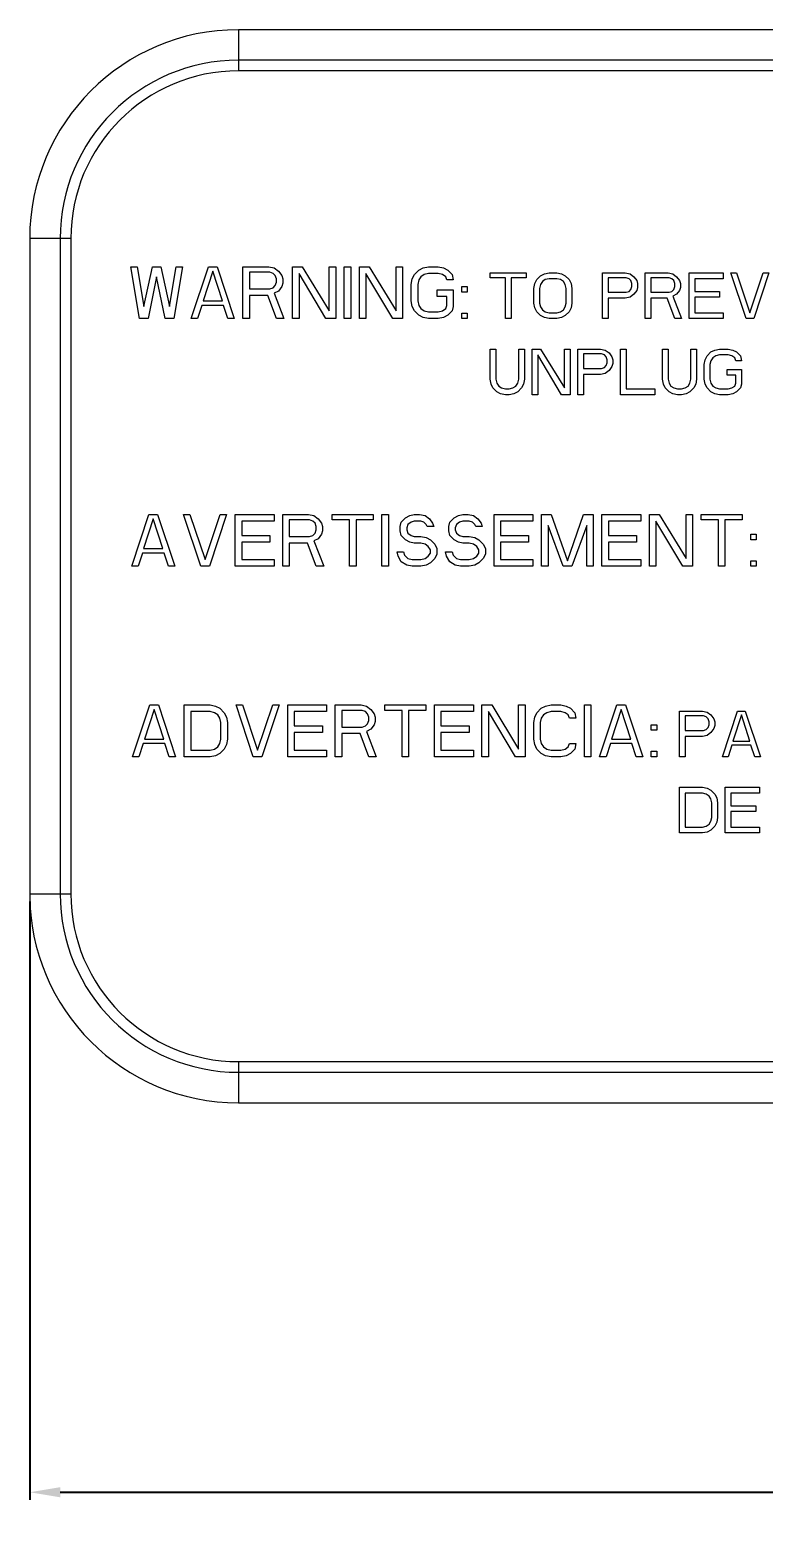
# Model space of a CAD drawing. Header units: millimetres. Extents: x 1920 to 4820, y 310 to 2320.
# Drawn here: x 4274.1 to 4322.3, y 1336 to 1433.6 of the extents above; entities that cross this region are included whole.
import ezdxf

# ---------------------------------------------------------------- set-up
doc = ezdxf.new("R2010")
doc.units = ezdxf.units.MM
doc.layers.add('core', color=7, linetype='Continuous', lineweight=20)
doc.layers.add('dim', color=82, linetype='Continuous', lineweight=9)
doc.styles.get("Standard").update_dxf_attribs({"font": 'arial.ttf'})
doc.dimstyles.get("Standard").update_dxf_attribs({"dimtxt": 0.18, "dimasz": 0.18, "dimexe": 0.18, "dimexo": 0.0625, "dimgap": 0.09, "dimtad": 0, "dimtih": 1, "dimtoh": 1, "dimzin": 0, "dimdsep": 46, "dimtxsty": 'Standard', "dimcen": 0.09, "dimadec": 0, "dimazin": 0, "dimtfac": 1, "dimtofl": 0, "dimtmove": 0, "dimatfit": 3, "dimfxl": 0, "dimtolj": 1, "dimtzin": 0, "dimarcsym": 0})

# ---------------------------------------------------------------- blocks, each defined once
blk = doc.blocks.new('*D35')
at = {"layer": 'Defpoints', "color": 0, "transparency": 16777216}
for p in [(4274.085, 1376.885), (4434.385, 1365.185), (4274.085, 1337.631)]:
    blk.add_point(p, dxfattribs=at)
at = {"layer": 'dim', "color": 0, "lineweight": -2, "transparency": 16777216}
for p, q in [((4274.085, 1376.385), (4274.085, 1337.131)), ((4434.385, 1364.685), (4434.385, 1337.131)), ((4276.085, 1337.631), (4348.668, 1337.631)), ((4432.385, 1337.631), (4359.802, 1337.631))]:
    blk.add_line(p, q, dxfattribs=at)
at = {"layer": 'dim', "color": 0, "transparency": 16777216}
for points in [[(4276.085, 1337.964), (4276.085, 1337.297), (4274.085, 1337.631)], [(4432.385, 1337.964), (4432.385, 1337.297), (4434.385, 1337.631)]]:
    blk.add_solid(points, dxfattribs=at)
at = {"layer": 'dim', "color": 0, "transparency": 16777216, "insert": (4354.235, 1337.631), "char_height": 2.5, "attachment_point": 5}
blk.add_mtext('\\A1;160.30', dxfattribs=at)

msp = doc.modelspace()

# ---------------------------------------------------------------- linework, layer by layer
at = {"layer": 'core'}
for p, q in [((4287.785, 1433.585), (4287.785, 1431.585)), ((4418.385, 1433.585), (4287.785, 1433.585)), ((4287.785, 1431.585), (4287.785, 1430.885)), ((4418.385, 1431.585), (4287.785, 1431.585)), ((4434.385, 1430.885), (4287.785, 1430.885)), ((4276.085, 1419.885), (4274.085, 1419.885)), ((4274.085, 1419.885), (4274.085, 1376.885)), ((4276.785, 1419.885), (4276.085, 1419.885)), ((4276.085, 1419.885), (4276.085, 1376.885)), ((4276.785, 1419.885), (4276.785, 1376.885)), ((4281.288, 1414.635), (4280.721, 1418.035)), ((4280.721, 1418.035), (4281.146, 1418.035)), ((4281.146, 1418.035), (4281.571, 1415.43)), ((4281.571, 1415.43), (4282.138, 1418.035)), ((4282.421, 1417.384), (4281.855, 1414.635)), ((4282.138, 1418.035), (4282.705, 1418.035)), ((4282.988, 1414.635), (4282.421, 1417.384)), ((4282.705, 1418.035), (4283.271, 1415.43)), ((4283.271, 1415.43), (4283.696, 1418.035)), ((4284.121, 1418.035), (4283.555, 1414.635)), ((4283.696, 1418.035), (4284.121, 1418.035)), ((4284.688, 1414.635), (4285.821, 1418.035)), ((4286.105, 1417.745), (4285.467, 1415.792)), ((4285.821, 1418.035), (4286.388, 1418.035)), ((4286.742, 1415.792), (4286.105, 1417.745)), ((4286.388, 1418.035), (4287.521, 1414.635)), ((4288.088, 1414.635), (4288.088, 1418.035)), ((4288.088, 1418.035), (4289.788, 1418.035)), ((4288.513, 1417.673), (4288.513, 1416.588)), ((4289.859, 1417.673), (4288.513, 1417.673)), ((4289.788, 1418.035), (4290.142, 1417.962)), ((4290.071, 1417.601), (4289.859, 1417.673)), ((4290.213, 1417.456), (4290.071, 1417.601)), ((4290.142, 1417.962), (4290.426, 1417.745)), ((4290.284, 1417.239), (4290.213, 1417.456)), ((4290.284, 1417.022), (4290.284, 1417.239)), ((4290.426, 1417.745), (4290.638, 1417.456)), ((4290.638, 1417.456), (4290.709, 1417.239)), ((4290.709, 1417.239), (4290.709, 1416.949)), ((4291.346, 1414.635), (4291.346, 1418.035)), ((4291.346, 1418.035), (4291.984, 1418.035)), ((4293.542, 1414.635), (4291.771, 1417.601)), ((4291.771, 1417.601), (4291.771, 1414.635)), ((4291.984, 1418.035), (4293.755, 1415.141)), ((4293.755, 1415.141), (4293.755, 1418.035)), ((4293.755, 1418.035), (4294.18, 1418.035)), ((4294.18, 1418.035), (4294.18, 1414.635)), ((4294.746, 1414.635), (4294.746, 1418.035)), ((4294.746, 1418.035), (4295.171, 1418.035)), ((4295.171, 1418.035), (4295.171, 1414.635)), ((4295.738, 1414.635), (4295.738, 1418.035)), ((4295.738, 1418.035), (4296.376, 1418.035)), ((4297.934, 1414.635), (4296.163, 1417.601)), ((4296.163, 1417.601), (4296.163, 1414.635)), ((4296.376, 1418.035), (4298.146, 1415.141)), ((4298.146, 1415.141), (4298.146, 1418.035)), ((4298.146, 1418.035), (4298.571, 1418.035)), ((4298.571, 1418.035), (4298.571, 1414.635)), ((4299.138, 1416.877), (4299.209, 1417.239)), ((4299.209, 1417.239), (4299.351, 1417.528)), ((4299.351, 1417.528), (4299.634, 1417.818)), ((4299.634, 1417.166), (4299.563, 1416.877)), ((4299.634, 1417.818), (4299.917, 1417.962)), ((4299.776, 1417.384), (4299.634, 1417.166)), ((4299.988, 1417.528), (4299.776, 1417.384)), ((4299.917, 1417.962), (4300.271, 1418.035)), ((4300.271, 1417.601), (4299.988, 1417.528)), ((4300.271, 1418.035), (4300.909, 1418.035)), ((4300.909, 1417.601), (4300.271, 1417.601)), ((4300.909, 1418.035), (4301.263, 1417.962)), ((4301.192, 1417.528), (4300.909, 1417.601)), ((4301.405, 1417.384), (4301.192, 1417.528)), ((4301.263, 1417.962), (4301.546, 1417.818)), ((4301.476, 1417.166), (4301.405, 1417.384)), ((4301.901, 1417.166), (4301.476, 1417.166)), ((4301.546, 1417.818), (4301.83, 1417.528)), ((4301.83, 1417.528), (4301.901, 1417.166)), ((4304.321, 1417.315), (4304.321, 1417.635)), ((4304.321, 1417.635), (4306.696, 1417.635)), ((4305.321, 1417.315), (4304.321, 1417.315)), ((4305.321, 1414.635), (4305.321, 1417.315)), ((4306.696, 1417.315), (4305.696, 1417.315)), ((4305.696, 1417.315), (4305.696, 1414.635)), ((4306.696, 1417.635), (4306.696, 1417.315)), ((4307.259, 1416.932), (4307.384, 1417.188)), ((4307.384, 1417.188), (4307.634, 1417.443)), ((4307.634, 1417.443), (4307.884, 1417.571)), ((4307.946, 1417.188), (4307.759, 1417.06)), ((4307.884, 1417.571), (4308.196, 1417.635)), ((4308.196, 1417.252), (4307.946, 1417.188)), ((4308.196, 1417.635), (4308.696, 1417.635)), ((4308.696, 1417.252), (4308.196, 1417.252)), ((4308.696, 1417.635), (4309.009, 1417.571)), ((4308.946, 1417.188), (4308.696, 1417.252)), ((4309.134, 1417.06), (4308.946, 1417.188)), ((4309.009, 1417.571), (4309.259, 1417.443)), ((4309.259, 1417.443), (4309.509, 1417.188)), ((4309.509, 1417.188), (4309.634, 1416.932)), ((4311.696, 1414.635), (4311.696, 1417.635)), ((4311.696, 1417.635), (4313.196, 1417.635)), ((4312.071, 1417.315), (4312.071, 1416.358)), ((4313.259, 1417.315), (4312.071, 1417.315)), ((4313.196, 1417.635), (4313.509, 1417.571)), ((4313.446, 1417.252), (4313.259, 1417.315)), ((4313.571, 1417.124), (4313.446, 1417.252)), ((4313.509, 1417.571), (4313.759, 1417.379)), ((4313.634, 1416.932), (4313.571, 1417.124)), ((4313.759, 1417.379), (4313.946, 1417.124)), ((4313.946, 1417.124), (4314.009, 1416.932)), ((4314.509, 1414.635), (4314.509, 1417.635)), ((4314.509, 1417.635), (4316.009, 1417.635)), ((4314.884, 1417.315), (4314.884, 1416.358)), ((4316.071, 1417.315), (4314.884, 1417.315)), ((4316.009, 1417.635), (4316.321, 1417.571)), ((4316.259, 1417.252), (4316.071, 1417.315)), ((4316.384, 1417.124), (4316.259, 1417.252)), ((4316.321, 1417.571), (4316.571, 1417.379)), ((4316.446, 1416.932), (4316.384, 1417.124)), ((4316.571, 1417.379), (4316.759, 1417.124)), ((4316.759, 1417.124), (4316.821, 1416.932)), ((4317.384, 1414.635), (4317.384, 1417.635)), ((4317.384, 1417.635), (4319.634, 1417.635)), ((4319.634, 1417.252), (4317.759, 1417.252)), ((4317.759, 1417.252), (4317.759, 1416.422)), ((4319.634, 1417.635), (4319.634, 1417.252)), ((4321.134, 1414.635), (4320.134, 1417.635)), ((4320.134, 1417.635), (4320.509, 1417.635)), ((4320.509, 1417.635), (4321.384, 1415.018)), ((4321.384, 1415.018), (4322.259, 1417.635)), ((4322.634, 1417.635), (4321.634, 1414.635)), ((4322.259, 1417.635), (4322.634, 1417.635)), ((4288.513, 1416.588), (4289.859, 1416.588)), ((4289.717, 1416.154), (4288.513, 1416.154)), ((4288.513, 1416.154), (4288.513, 1414.635)), ((4290.284, 1414.635), (4289.717, 1416.154)), ((4289.859, 1416.588), (4290.071, 1416.66)), ((4290.071, 1416.66), (4290.213, 1416.805)), ((4290.426, 1416.443), (4290.142, 1416.298)), ((4290.142, 1416.298), (4290.78, 1414.635)), ((4290.213, 1416.805), (4290.284, 1417.022)), ((4290.638, 1416.732), (4290.426, 1416.443)), ((4290.709, 1416.949), (4290.638, 1416.732)), ((4299.138, 1415.792), (4299.138, 1416.877)), ((4299.563, 1416.877), (4299.563, 1415.792)), ((4300.838, 1416.081), (4300.838, 1416.515)), ((4300.838, 1416.515), (4301.901, 1416.515)), ((4301.901, 1416.515), (4301.901, 1415.43)), ((4302.467, 1416.371), (4302.467, 1416.732)), ((4302.467, 1416.732), (4302.821, 1416.732)), ((4302.821, 1416.371), (4302.467, 1416.371)), ((4302.821, 1416.732), (4302.821, 1416.371)), ((4307.196, 1416.613), (4307.259, 1416.932)), ((4307.196, 1415.656), (4307.196, 1416.613)), ((4307.634, 1416.869), (4307.571, 1416.613)), ((4307.571, 1416.613), (4307.571, 1415.656)), ((4307.759, 1417.06), (4307.634, 1416.869)), ((4309.259, 1416.869), (4309.134, 1417.06)), ((4309.321, 1416.613), (4309.259, 1416.869)), ((4309.321, 1415.656), (4309.321, 1416.613)), ((4309.634, 1416.932), (4309.696, 1416.613)), ((4309.696, 1416.613), (4309.696, 1415.656)), ((4312.071, 1416.358), (4313.259, 1416.358)), ((4313.259, 1416.358), (4313.446, 1416.422)), ((4313.446, 1416.422), (4313.571, 1416.549)), ((4313.759, 1416.23), (4313.509, 1416.039)), ((4313.571, 1416.549), (4313.634, 1416.741)), ((4313.634, 1416.741), (4313.634, 1416.932)), ((4313.946, 1416.486), (4313.759, 1416.23)), ((4314.009, 1416.677), (4313.946, 1416.486)), ((4314.009, 1416.932), (4314.009, 1416.677)), ((4314.884, 1416.358), (4316.071, 1416.358)), ((4316.071, 1416.358), (4316.259, 1416.422)), ((4316.259, 1416.422), (4316.384, 1416.549)), ((4316.571, 1416.23), (4316.321, 1416.103)), ((4316.321, 1416.103), (4316.884, 1414.635)), ((4316.384, 1416.549), (4316.446, 1416.741)), ((4316.446, 1416.741), (4316.446, 1416.932)), ((4316.759, 1416.486), (4316.571, 1416.23)), ((4316.821, 1416.677), (4316.759, 1416.486)), ((4316.821, 1416.932), (4316.821, 1416.677)), ((4317.759, 1416.422), (4319.384, 1416.422)), ((4319.384, 1416.422), (4319.384, 1416.039)), ((4285.396, 1415.503), (4285.113, 1414.635)), ((4286.813, 1415.503), (4285.396, 1415.503)), ((4285.467, 1415.792), (4286.742, 1415.792)), ((4287.096, 1414.635), (4286.813, 1415.503)), ((4299.209, 1415.43), (4299.138, 1415.792)), ((4299.351, 1415.141), (4299.209, 1415.43)), ((4299.634, 1414.852), (4299.351, 1415.141)), ((4299.563, 1415.792), (4299.634, 1415.503)), ((4299.634, 1415.503), (4299.776, 1415.286)), ((4299.776, 1415.286), (4299.988, 1415.141)), ((4299.988, 1415.141), (4300.271, 1415.069)), ((4301.476, 1416.081), (4300.838, 1416.081)), ((4300.909, 1415.069), (4301.192, 1415.141)), ((4301.192, 1415.141), (4301.405, 1415.286)), ((4301.405, 1415.286), (4301.476, 1415.503)), ((4301.476, 1415.503), (4301.476, 1416.081)), ((4301.83, 1415.141), (4301.546, 1414.852)), ((4301.901, 1415.43), (4301.83, 1415.141)), ((4307.259, 1415.337), (4307.196, 1415.656)), ((4307.384, 1415.081), (4307.259, 1415.337)), ((4307.571, 1415.656), (4307.634, 1415.401)), ((4307.634, 1415.401), (4307.759, 1415.209)), ((4307.759, 1415.209), (4307.946, 1415.081)), ((4308.946, 1415.081), (4309.134, 1415.209)), ((4309.134, 1415.209), (4309.259, 1415.401)), ((4309.259, 1415.401), (4309.321, 1415.656)), ((4309.634, 1415.337), (4309.509, 1415.081)), ((4309.696, 1415.656), (4309.634, 1415.337)), ((4313.196, 1415.975), (4312.071, 1415.975)), ((4312.071, 1415.975), (4312.071, 1414.635)), ((4313.509, 1416.039), (4313.196, 1415.975)), ((4315.946, 1415.975), (4314.884, 1415.975)), ((4314.884, 1415.975), (4314.884, 1414.635)), ((4316.446, 1414.635), (4315.946, 1415.975)), ((4319.384, 1416.039), (4317.759, 1416.039)), ((4317.759, 1416.039), (4317.759, 1415.018)), ((4281.855, 1414.635), (4281.288, 1414.635)), ((4283.555, 1414.635), (4282.988, 1414.635)), ((4285.113, 1414.635), (4284.688, 1414.635)), ((4287.521, 1414.635), (4287.096, 1414.635)), ((4288.513, 1414.635), (4288.088, 1414.635)), ((4290.78, 1414.635), (4290.284, 1414.635)), ((4291.771, 1414.635), (4291.346, 1414.635)), ((4294.18, 1414.635), (4293.542, 1414.635)), ((4295.171, 1414.635), (4294.746, 1414.635)), ((4296.163, 1414.635), (4295.738, 1414.635)), ((4298.571, 1414.635), (4297.934, 1414.635)), ((4299.917, 1414.707), (4299.634, 1414.852)), ((4300.271, 1414.635), (4299.917, 1414.707)), ((4300.271, 1415.069), (4300.909, 1415.069)), ((4300.909, 1414.635), (4300.271, 1414.635)), ((4301.263, 1414.707), (4300.909, 1414.635)), ((4301.546, 1414.852), (4301.263, 1414.707)), ((4302.467, 1414.635), (4302.467, 1414.996)), ((4302.467, 1414.996), (4302.821, 1414.996)), ((4302.821, 1414.635), (4302.467, 1414.635)), ((4302.821, 1414.996), (4302.821, 1414.635)), ((4305.696, 1414.635), (4305.321, 1414.635)), ((4307.634, 1414.826), (4307.384, 1415.081)), ((4307.884, 1414.698), (4307.634, 1414.826)), ((4308.196, 1414.635), (4307.884, 1414.698)), ((4307.946, 1415.081), (4308.196, 1415.018)), ((4308.196, 1415.018), (4308.696, 1415.018)), ((4308.696, 1414.635), (4308.196, 1414.635)), ((4308.696, 1415.018), (4308.946, 1415.081)), ((4309.009, 1414.698), (4308.696, 1414.635)), ((4309.259, 1414.826), (4309.009, 1414.698)), ((4309.509, 1415.081), (4309.259, 1414.826)), ((4312.071, 1414.635), (4311.696, 1414.635)), ((4314.884, 1414.635), (4314.509, 1414.635)), ((4316.884, 1414.635), (4316.446, 1414.635)), ((4319.634, 1414.635), (4317.384, 1414.635)), ((4317.759, 1415.018), (4319.634, 1415.018)), ((4319.634, 1415.018), (4319.634, 1414.635)), ((4321.634, 1414.635), (4321.134, 1414.635)), ((4304.321, 1410.656), (4304.321, 1412.635)), ((4304.321, 1412.635), (4304.696, 1412.635)), ((4304.696, 1412.635), (4304.696, 1410.656)), ((4306.196, 1410.656), (4306.196, 1412.635)), ((4306.196, 1412.635), (4306.571, 1412.635)), ((4306.571, 1412.635), (4306.571, 1410.656)), ((4307.071, 1409.635), (4307.071, 1412.635)), ((4307.071, 1412.635), (4307.634, 1412.635)), ((4309.009, 1409.635), (4307.446, 1412.252)), ((4307.446, 1412.252), (4307.446, 1409.635)), ((4307.634, 1412.635), (4309.196, 1410.081)), ((4309.196, 1410.081), (4309.196, 1412.635)), ((4309.196, 1412.635), (4309.571, 1412.635)), ((4309.571, 1412.635), (4309.571, 1409.635)), ((4310.071, 1409.635), (4310.071, 1412.635)), ((4310.071, 1412.635), (4311.571, 1412.635)), ((4310.446, 1412.315), (4310.446, 1411.358)), ((4311.634, 1412.315), (4310.446, 1412.315)), ((4311.571, 1412.635), (4311.884, 1412.571)), ((4311.821, 1412.252), (4311.634, 1412.315)), ((4311.946, 1412.124), (4311.821, 1412.252)), ((4311.884, 1412.571), (4312.134, 1412.379)), ((4312.134, 1412.379), (4312.321, 1412.124)), ((4312.884, 1409.635), (4312.884, 1412.635)), ((4312.884, 1412.635), (4313.259, 1412.635)), ((4313.259, 1412.635), (4313.259, 1410.018)), ((4315.634, 1410.656), (4315.634, 1412.635)), ((4315.634, 1412.635), (4316.009, 1412.635)), ((4316.009, 1412.635), (4316.009, 1410.656)), ((4317.509, 1410.656), (4317.509, 1412.635)), ((4317.509, 1412.635), (4317.884, 1412.635)), ((4317.884, 1412.635), (4317.884, 1410.656)), ((4318.571, 1412.188), (4318.821, 1412.443)), ((4318.821, 1412.443), (4319.071, 1412.571)), ((4319.071, 1412.571), (4319.384, 1412.635)), ((4319.384, 1412.252), (4319.134, 1412.188)), ((4319.384, 1412.635), (4319.946, 1412.635)), ((4319.946, 1412.252), (4319.384, 1412.252)), ((4319.946, 1412.635), (4320.259, 1412.571)), ((4320.196, 1412.188), (4319.946, 1412.252)), ((4320.259, 1412.571), (4320.509, 1412.443)), ((4320.509, 1412.443), (4320.759, 1412.188)), ((4310.446, 1411.358), (4311.634, 1411.358)), ((4311.634, 1411.358), (4311.821, 1411.422)), ((4311.821, 1411.422), (4311.946, 1411.549)), ((4312.134, 1411.23), (4311.884, 1411.039)), ((4312.009, 1411.932), (4311.946, 1412.124)), ((4311.946, 1411.549), (4312.009, 1411.741)), ((4312.009, 1411.741), (4312.009, 1411.932)), ((4312.321, 1411.486), (4312.134, 1411.23)), ((4312.321, 1412.124), (4312.384, 1411.932)), ((4312.384, 1411.677), (4312.321, 1411.486)), ((4312.384, 1411.932), (4312.384, 1411.677)), ((4318.384, 1411.613), (4318.446, 1411.932)), ((4318.384, 1410.656), (4318.384, 1411.613)), ((4318.446, 1411.932), (4318.571, 1412.188)), ((4318.821, 1411.869), (4318.759, 1411.613)), ((4318.759, 1411.613), (4318.759, 1410.656)), ((4318.946, 1412.06), (4318.821, 1411.869)), ((4319.134, 1412.188), (4318.946, 1412.06)), ((4319.884, 1410.911), (4319.884, 1411.294)), ((4319.884, 1411.294), (4320.821, 1411.294)), ((4320.384, 1412.06), (4320.196, 1412.188)), ((4320.446, 1411.869), (4320.384, 1412.06)), ((4320.821, 1411.869), (4320.446, 1411.869)), ((4320.759, 1412.188), (4320.821, 1411.869)), ((4320.821, 1411.294), (4320.821, 1410.337)), ((4304.384, 1410.337), (4304.321, 1410.656)), ((4304.509, 1410.081), (4304.384, 1410.337)), ((4304.696, 1410.656), (4304.759, 1410.401)), ((4304.759, 1410.401), (4304.884, 1410.209)), ((4306.009, 1410.209), (4306.134, 1410.401)), ((4306.134, 1410.401), (4306.196, 1410.656)), ((4306.509, 1410.337), (4306.384, 1410.081)), ((4306.571, 1410.656), (4306.509, 1410.337)), ((4311.571, 1410.975), (4310.446, 1410.975)), ((4310.446, 1410.975), (4310.446, 1409.635)), ((4311.884, 1411.039), (4311.571, 1410.975)), ((4315.696, 1410.337), (4315.634, 1410.656)), ((4315.821, 1410.081), (4315.696, 1410.337)), ((4316.009, 1410.656), (4316.071, 1410.401)), ((4316.071, 1410.401), (4316.196, 1410.209)), ((4317.321, 1410.209), (4317.446, 1410.401)), ((4317.446, 1410.401), (4317.509, 1410.656)), ((4317.821, 1410.337), (4317.696, 1410.081)), ((4317.884, 1410.656), (4317.821, 1410.337)), ((4318.446, 1410.337), (4318.384, 1410.656)), ((4318.571, 1410.081), (4318.446, 1410.337)), ((4318.759, 1410.656), (4318.821, 1410.401)), ((4318.821, 1410.401), (4318.946, 1410.209)), ((4320.446, 1410.911), (4319.884, 1410.911)), ((4320.384, 1410.209), (4320.446, 1410.401)), ((4320.446, 1410.401), (4320.446, 1410.911)), ((4320.821, 1410.337), (4320.759, 1410.081)), ((4304.759, 1409.826), (4304.509, 1410.081)), ((4305.009, 1409.698), (4304.759, 1409.826)), ((4304.884, 1410.209), (4305.071, 1410.081)), ((4305.321, 1409.635), (4305.009, 1409.698)), ((4305.071, 1410.081), (4305.321, 1410.018)), ((4305.321, 1410.018), (4305.571, 1410.018)), ((4305.571, 1409.635), (4305.321, 1409.635)), ((4305.571, 1410.018), (4305.821, 1410.081)), ((4305.884, 1409.698), (4305.571, 1409.635)), ((4305.821, 1410.081), (4306.009, 1410.209)), ((4306.134, 1409.826), (4305.884, 1409.698)), ((4306.384, 1410.081), (4306.134, 1409.826)), ((4307.446, 1409.635), (4307.071, 1409.635)), ((4309.571, 1409.635), (4309.009, 1409.635)), ((4310.446, 1409.635), (4310.071, 1409.635)), ((4315.134, 1409.635), (4312.884, 1409.635)), ((4313.259, 1410.018), (4315.134, 1410.018)), ((4315.134, 1410.018), (4315.134, 1409.635)), ((4316.071, 1409.826), (4315.821, 1410.081)), ((4316.321, 1409.698), (4316.071, 1409.826)), ((4316.196, 1410.209), (4316.384, 1410.081)), ((4316.634, 1409.635), (4316.321, 1409.698)), ((4316.384, 1410.081), (4316.634, 1410.018)), ((4316.634, 1410.018), (4316.884, 1410.018)), ((4316.884, 1409.635), (4316.634, 1409.635)), ((4316.884, 1410.018), (4317.134, 1410.081)), ((4317.196, 1409.698), (4316.884, 1409.635)), ((4317.134, 1410.081), (4317.321, 1410.209)), ((4317.446, 1409.826), (4317.196, 1409.698)), ((4317.696, 1410.081), (4317.446, 1409.826)), ((4318.821, 1409.826), (4318.571, 1410.081)), ((4319.071, 1409.698), (4318.821, 1409.826)), ((4318.946, 1410.209), (4319.134, 1410.081)), ((4319.384, 1409.635), (4319.071, 1409.698)), ((4319.134, 1410.081), (4319.384, 1410.018)), ((4319.384, 1410.018), (4319.946, 1410.018)), ((4319.946, 1409.635), (4319.384, 1409.635)), ((4319.946, 1410.018), (4320.196, 1410.081)), ((4320.259, 1409.698), (4319.946, 1409.635)), ((4320.196, 1410.081), (4320.384, 1410.209)), ((4320.509, 1409.826), (4320.259, 1409.698)), ((4320.759, 1410.081), (4320.509, 1409.826)), ((4280.781, 1398.385), (4281.914, 1401.785)), ((4282.198, 1401.495), (4281.56, 1399.542)), ((4281.914, 1401.785), (4282.481, 1401.785)), ((4282.835, 1399.542), (4282.198, 1401.495)), ((4282.481, 1401.785), (4283.614, 1398.385)), ((4285.314, 1398.385), (4284.181, 1401.785)), ((4284.181, 1401.785), (4284.606, 1401.785)), ((4284.606, 1401.785), (4285.598, 1398.819)), ((4285.598, 1398.819), (4286.589, 1401.785)), ((4287.014, 1401.785), (4285.881, 1398.385)), ((4286.589, 1401.785), (4287.014, 1401.785)), ((4287.581, 1398.385), (4287.581, 1401.785)), ((4287.581, 1401.785), (4290.131, 1401.785)), ((4290.131, 1401.785), (4290.131, 1401.351)), ((4290.698, 1398.385), (4290.698, 1401.785)), ((4290.698, 1401.785), (4292.398, 1401.785)), ((4292.398, 1401.785), (4292.752, 1401.712)), ((4292.752, 1401.712), (4293.035, 1401.495)), ((4293.035, 1401.495), (4293.248, 1401.206)), ((4293.956, 1401.423), (4293.956, 1401.785)), ((4293.956, 1401.785), (4296.648, 1401.785)), ((4296.648, 1401.785), (4296.648, 1401.423)), ((4297.214, 1398.385), (4297.214, 1401.785)), ((4297.214, 1401.785), (4297.639, 1401.785)), ((4297.639, 1401.785), (4297.639, 1398.385)), ((4298.489, 1401.278), (4298.773, 1401.568)), ((4298.773, 1401.568), (4299.056, 1401.712)), ((4299.056, 1401.712), (4299.339, 1401.785)), ((4299.339, 1401.785), (4299.693, 1401.785)), ((4299.693, 1401.785), (4300.048, 1401.712)), ((4300.048, 1401.712), (4300.331, 1401.495)), ((4300.331, 1401.495), (4300.543, 1401.206)), ((4301.677, 1401.278), (4301.96, 1401.568)), ((4301.96, 1401.568), (4302.243, 1401.712)), ((4302.243, 1401.712), (4302.527, 1401.785)), ((4302.527, 1401.785), (4302.881, 1401.785)), ((4302.881, 1401.785), (4303.235, 1401.712)), ((4303.235, 1401.712), (4303.518, 1401.495)), ((4303.518, 1401.495), (4303.731, 1401.206)), ((4304.581, 1398.385), (4304.581, 1401.785)), ((4304.581, 1401.785), (4307.131, 1401.785)), ((4307.131, 1401.785), (4307.131, 1401.351)), ((4307.698, 1398.385), (4307.698, 1401.785)), ((4307.698, 1401.785), (4308.335, 1401.785)), ((4308.335, 1401.785), (4309.398, 1398.746)), ((4309.398, 1398.746), (4310.46, 1401.785)), ((4310.46, 1401.785), (4311.098, 1401.785)), ((4311.098, 1401.785), (4311.098, 1398.385)), ((4311.664, 1398.385), (4311.664, 1401.785)), ((4311.664, 1401.785), (4314.214, 1401.785)), ((4314.214, 1401.785), (4314.214, 1401.351)), ((4314.781, 1398.385), (4314.781, 1401.785)), ((4314.781, 1401.785), (4315.418, 1401.785)), ((4315.418, 1401.785), (4317.189, 1398.891)), ((4317.189, 1398.891), (4317.189, 1401.785)), ((4317.189, 1401.785), (4317.614, 1401.785)), ((4317.614, 1401.785), (4317.614, 1398.385)), ((4318.181, 1401.423), (4318.181, 1401.785)), ((4318.181, 1401.785), (4320.873, 1401.785)), ((4320.873, 1401.785), (4320.873, 1401.423)), ((4290.131, 1401.351), (4288.006, 1401.351)), ((4288.006, 1401.351), (4288.006, 1400.41)), ((4292.468, 1401.423), (4291.123, 1401.423)), ((4291.123, 1401.423), (4291.123, 1400.338)), ((4292.681, 1401.351), (4292.468, 1401.423)), ((4292.823, 1401.206), (4292.681, 1401.351)), ((4292.681, 1400.41), (4292.823, 1400.555)), ((4292.893, 1400.989), (4292.823, 1401.206)), ((4292.823, 1400.555), (4292.893, 1400.772)), ((4292.893, 1400.772), (4292.893, 1400.989)), ((4293.248, 1400.482), (4293.035, 1400.193)), ((4293.248, 1401.206), (4293.318, 1400.989)), ((4293.318, 1400.699), (4293.248, 1400.482)), ((4293.318, 1400.989), (4293.318, 1400.699)), ((4295.089, 1401.423), (4293.956, 1401.423)), ((4295.089, 1398.385), (4295.089, 1401.423)), ((4296.648, 1401.423), (4295.514, 1401.423)), ((4295.514, 1401.423), (4295.514, 1398.385)), ((4298.418, 1400.989), (4298.489, 1401.278)), ((4298.418, 1400.699), (4298.418, 1400.989)), ((4298.489, 1400.41), (4298.418, 1400.699)), ((4298.914, 1401.134), (4298.843, 1400.916)), ((4298.843, 1400.916), (4298.843, 1400.772)), ((4298.843, 1400.772), (4298.914, 1400.555)), ((4299.127, 1401.278), (4298.914, 1401.134)), ((4298.914, 1400.555), (4299.127, 1400.41)), ((4299.339, 1401.351), (4299.127, 1401.278)), ((4299.764, 1401.351), (4299.339, 1401.351)), ((4299.977, 1401.278), (4299.764, 1401.351)), ((4300.118, 1401.134), (4299.977, 1401.278)), ((4300.189, 1400.989), (4300.118, 1401.134)), ((4300.614, 1400.989), (4300.189, 1400.989)), ((4300.543, 1401.206), (4300.614, 1400.989)), ((4301.606, 1400.989), (4301.677, 1401.278)), ((4301.606, 1400.699), (4301.606, 1400.989)), ((4301.677, 1400.41), (4301.606, 1400.699)), ((4302.102, 1401.134), (4302.031, 1400.916)), ((4302.031, 1400.916), (4302.031, 1400.772)), ((4302.031, 1400.772), (4302.102, 1400.555)), ((4302.314, 1401.278), (4302.102, 1401.134)), ((4302.102, 1400.555), (4302.314, 1400.41)), ((4302.527, 1401.351), (4302.314, 1401.278)), ((4302.952, 1401.351), (4302.527, 1401.351)), ((4303.164, 1401.278), (4302.952, 1401.351)), ((4303.306, 1401.134), (4303.164, 1401.278)), ((4303.377, 1400.989), (4303.306, 1401.134)), ((4303.802, 1400.989), (4303.377, 1400.989)), ((4303.731, 1401.206), (4303.802, 1400.989)), ((4307.131, 1401.351), (4305.006, 1401.351)), ((4305.006, 1401.351), (4305.006, 1400.41)), ((4309.114, 1398.385), (4308.123, 1401.061)), ((4308.123, 1401.061), (4308.123, 1398.385)), ((4310.673, 1401.061), (4309.681, 1398.385)), ((4310.673, 1398.385), (4310.673, 1401.061)), ((4314.214, 1401.351), (4312.089, 1401.351)), ((4312.089, 1401.351), (4312.089, 1400.41)), ((4316.977, 1398.385), (4315.206, 1401.351)), ((4315.206, 1401.351), (4315.206, 1398.385)), ((4319.314, 1401.423), (4318.181, 1401.423)), ((4319.314, 1398.385), (4319.314, 1401.423)), ((4320.873, 1401.423), (4319.739, 1401.423)), ((4319.739, 1401.423), (4319.739, 1398.385)), ((4321.439, 1400.121), (4321.439, 1400.482)), ((4321.439, 1400.482), (4321.793, 1400.482)), ((4321.793, 1400.482), (4321.793, 1400.121)), ((4281.56, 1399.542), (4282.835, 1399.542)), ((4288.006, 1400.41), (4289.848, 1400.41)), ((4289.848, 1399.976), (4288.006, 1399.976)), ((4288.006, 1399.976), (4288.006, 1398.819)), ((4289.848, 1400.41), (4289.848, 1399.976)), ((4291.123, 1400.338), (4292.468, 1400.338)), ((4292.327, 1399.904), (4291.123, 1399.904)), ((4291.123, 1399.904), (4291.123, 1398.385)), ((4292.893, 1398.385), (4292.327, 1399.904)), ((4292.468, 1400.338), (4292.681, 1400.41)), ((4293.035, 1400.193), (4292.752, 1400.048)), ((4292.752, 1400.048), (4293.389, 1398.385)), ((4298.773, 1400.121), (4298.489, 1400.41)), ((4299.056, 1399.976), (4298.773, 1400.121)), ((4299.339, 1399.904), (4299.056, 1399.976)), ((4299.127, 1400.41), (4299.339, 1400.338)), ((4299.339, 1400.338), (4299.764, 1400.338)), ((4299.764, 1399.904), (4299.339, 1399.904)), ((4299.764, 1400.338), (4300.118, 1400.265)), ((4300.048, 1399.831), (4299.764, 1399.904)), ((4300.26, 1399.687), (4300.048, 1399.831)), ((4300.118, 1400.265), (4300.402, 1400.121)), ((4300.402, 1399.47), (4300.26, 1399.687)), ((4300.402, 1400.121), (4300.685, 1399.831)), ((4300.685, 1399.831), (4300.827, 1399.542)), ((4300.827, 1399.542), (4300.827, 1399.18)), ((4301.96, 1400.121), (4301.677, 1400.41)), ((4302.243, 1399.976), (4301.96, 1400.121)), ((4302.527, 1399.904), (4302.243, 1399.976)), ((4302.314, 1400.41), (4302.527, 1400.338)), ((4302.527, 1400.338), (4302.952, 1400.338)), ((4302.952, 1399.904), (4302.527, 1399.904)), ((4302.952, 1400.338), (4303.306, 1400.265)), ((4303.235, 1399.831), (4302.952, 1399.904)), ((4303.448, 1399.687), (4303.235, 1399.831)), ((4303.306, 1400.265), (4303.589, 1400.121)), ((4303.589, 1399.47), (4303.448, 1399.687)), ((4303.589, 1400.121), (4303.873, 1399.831)), ((4303.873, 1399.831), (4304.014, 1399.542)), ((4304.014, 1399.542), (4304.014, 1399.18)), ((4305.006, 1400.41), (4306.848, 1400.41)), ((4306.848, 1399.976), (4305.006, 1399.976)), ((4305.006, 1399.976), (4305.006, 1398.819)), ((4306.848, 1400.41), (4306.848, 1399.976)), ((4312.089, 1400.41), (4313.931, 1400.41)), ((4313.931, 1399.976), (4312.089, 1399.976)), ((4312.089, 1399.976), (4312.089, 1398.819)), ((4313.931, 1400.41), (4313.931, 1399.976)), ((4321.793, 1400.121), (4321.439, 1400.121)), ((4281.489, 1399.253), (4281.206, 1398.385)), ((4282.906, 1399.253), (4281.489, 1399.253)), ((4283.189, 1398.385), (4282.906, 1399.253)), ((4288.006, 1398.819), (4290.131, 1398.819)), ((4290.131, 1398.819), (4290.131, 1398.385)), ((4298.277, 1399.036), (4298.206, 1399.325)), ((4298.206, 1399.325), (4298.631, 1399.325)), ((4298.489, 1398.674), (4298.277, 1399.036)), ((4298.843, 1398.457), (4298.489, 1398.674)), ((4298.631, 1399.325), (4298.702, 1399.108)), ((4298.702, 1399.108), (4298.914, 1398.891)), ((4298.914, 1398.891), (4299.198, 1398.819)), ((4299.198, 1398.819), (4299.764, 1398.819)), ((4299.764, 1398.819), (4300.048, 1398.891)), ((4300.048, 1398.891), (4300.26, 1399.036)), ((4300.402, 1398.602), (4300.118, 1398.457)), ((4300.26, 1399.036), (4300.402, 1399.253)), ((4300.402, 1399.253), (4300.402, 1399.47)), ((4300.685, 1398.891), (4300.402, 1398.602)), ((4300.827, 1399.18), (4300.685, 1398.891)), ((4301.464, 1399.036), (4301.393, 1399.325)), ((4301.393, 1399.325), (4301.818, 1399.325)), ((4301.677, 1398.674), (4301.464, 1399.036)), ((4302.031, 1398.457), (4301.677, 1398.674)), ((4301.818, 1399.325), (4301.889, 1399.108)), ((4301.889, 1399.108), (4302.102, 1398.891)), ((4302.102, 1398.891), (4302.385, 1398.819)), ((4302.385, 1398.819), (4302.952, 1398.819)), ((4302.952, 1398.819), (4303.235, 1398.891)), ((4303.235, 1398.891), (4303.448, 1399.036)), ((4303.589, 1398.602), (4303.306, 1398.457)), ((4303.448, 1399.036), (4303.589, 1399.253)), ((4303.589, 1399.253), (4303.589, 1399.47)), ((4303.873, 1398.891), (4303.589, 1398.602)), ((4304.014, 1399.18), (4303.873, 1398.891)), ((4305.006, 1398.819), (4307.131, 1398.819)), ((4307.131, 1398.819), (4307.131, 1398.385)), ((4312.089, 1398.819), (4314.214, 1398.819)), ((4314.214, 1398.819), (4314.214, 1398.385)), ((4321.439, 1398.385), (4321.439, 1398.746)), ((4321.439, 1398.746), (4321.793, 1398.746)), ((4321.793, 1398.746), (4321.793, 1398.385)), ((4281.206, 1398.385), (4280.781, 1398.385)), ((4283.614, 1398.385), (4283.189, 1398.385)), ((4285.881, 1398.385), (4285.314, 1398.385)), ((4290.131, 1398.385), (4287.581, 1398.385)), ((4291.123, 1398.385), (4290.698, 1398.385)), ((4293.389, 1398.385), (4292.893, 1398.385)), ((4295.514, 1398.385), (4295.089, 1398.385)), ((4297.639, 1398.385), (4297.214, 1398.385)), ((4299.198, 1398.385), (4298.843, 1398.457)), ((4299.764, 1398.385), (4299.198, 1398.385)), ((4300.118, 1398.457), (4299.764, 1398.385)), ((4302.385, 1398.385), (4302.031, 1398.457)), ((4302.952, 1398.385), (4302.385, 1398.385)), ((4303.306, 1398.457), (4302.952, 1398.385)), ((4307.131, 1398.385), (4304.581, 1398.385)), ((4308.123, 1398.385), (4307.698, 1398.385)), ((4309.681, 1398.385), (4309.114, 1398.385)), ((4311.098, 1398.385), (4310.673, 1398.385)), ((4314.214, 1398.385), (4311.664, 1398.385)), ((4315.206, 1398.385), (4314.781, 1398.385)), ((4317.614, 1398.385), (4316.977, 1398.385)), ((4319.739, 1398.385), (4319.314, 1398.385)), ((4321.793, 1398.385), (4321.439, 1398.385)), ((4280.835, 1385.885), (4281.969, 1389.285)), ((4282.252, 1388.995), (4281.615, 1387.042)), ((4281.969, 1389.285), (4282.535, 1389.285)), ((4282.89, 1387.042), (4282.252, 1388.995)), ((4282.535, 1389.285), (4283.669, 1385.885)), ((4284.235, 1385.885), (4284.235, 1389.285)), ((4284.235, 1389.285), (4285.935, 1389.285)), ((4284.66, 1388.851), (4284.66, 1386.319)), ((4285.935, 1388.851), (4284.66, 1388.851)), ((4285.935, 1389.285), (4286.29, 1389.212)), ((4286.219, 1388.778), (4285.935, 1388.851)), ((4286.431, 1388.634), (4286.219, 1388.778)), ((4286.29, 1389.212), (4286.573, 1389.068)), ((4286.573, 1389.068), (4286.856, 1388.778)), ((4286.856, 1388.778), (4286.998, 1388.489)), ((4288.769, 1385.885), (4287.635, 1389.285)), ((4287.635, 1389.285), (4288.06, 1389.285)), ((4288.06, 1389.285), (4289.052, 1386.319)), ((4289.052, 1386.319), (4290.044, 1389.285)), ((4290.469, 1389.285), (4289.335, 1385.885)), ((4290.044, 1389.285), (4290.469, 1389.285)), ((4291.035, 1385.885), (4291.035, 1389.285)), ((4291.035, 1389.285), (4293.585, 1389.285)), ((4293.585, 1388.851), (4291.46, 1388.851)), ((4291.46, 1388.851), (4291.46, 1387.91)), ((4293.585, 1389.285), (4293.585, 1388.851)), ((4294.152, 1385.885), (4294.152, 1389.285)), ((4294.152, 1389.285), (4295.852, 1389.285)), ((4295.923, 1388.923), (4294.577, 1388.923)), ((4294.577, 1388.923), (4294.577, 1387.838)), ((4295.852, 1389.285), (4296.206, 1389.212)), ((4296.135, 1388.851), (4295.923, 1388.923)), ((4296.277, 1388.706), (4296.135, 1388.851)), ((4296.206, 1389.212), (4296.49, 1388.995)), ((4296.49, 1388.995), (4296.702, 1388.706)), ((4297.41, 1388.923), (4297.41, 1389.285)), ((4297.41, 1389.285), (4300.102, 1389.285)), ((4298.544, 1388.923), (4297.41, 1388.923)), ((4298.544, 1385.885), (4298.544, 1388.923)), ((4300.102, 1388.923), (4298.969, 1388.923)), ((4298.969, 1388.923), (4298.969, 1385.885)), ((4300.102, 1389.285), (4300.102, 1388.923)), ((4300.669, 1385.885), (4300.669, 1389.285)), ((4300.669, 1389.285), (4303.219, 1389.285)), ((4303.219, 1388.851), (4301.094, 1388.851)), ((4301.094, 1388.851), (4301.094, 1387.91)), ((4303.219, 1389.285), (4303.219, 1388.851)), ((4303.785, 1385.885), (4303.785, 1389.285)), ((4303.785, 1389.285), (4304.423, 1389.285)), ((4305.981, 1385.885), (4304.21, 1388.851)), ((4304.21, 1388.851), (4304.21, 1385.885)), ((4304.423, 1389.285), (4306.194, 1386.391)), ((4306.194, 1386.391), (4306.194, 1389.285)), ((4306.194, 1389.285), (4306.619, 1389.285)), ((4306.619, 1389.285), (4306.619, 1385.885)), ((4307.256, 1388.489), (4307.398, 1388.778)), ((4307.398, 1388.778), (4307.681, 1389.068)), ((4307.681, 1389.068), (4307.965, 1389.212)), ((4308.035, 1388.778), (4307.823, 1388.634)), ((4307.965, 1389.212), (4308.319, 1389.285)), ((4308.319, 1388.851), (4308.035, 1388.778)), ((4308.319, 1389.285), (4308.956, 1389.285)), ((4308.956, 1388.851), (4308.319, 1388.851)), ((4308.956, 1389.285), (4309.31, 1389.212)), ((4309.24, 1388.778), (4308.956, 1388.851)), ((4309.452, 1388.634), (4309.24, 1388.778)), ((4309.31, 1389.212), (4309.594, 1389.068)), ((4309.594, 1389.068), (4309.877, 1388.778)), ((4309.877, 1388.778), (4309.948, 1388.416)), ((4310.515, 1385.885), (4310.515, 1389.285)), ((4310.515, 1389.285), (4310.94, 1389.285)), ((4310.94, 1389.285), (4310.94, 1385.885)), ((4311.506, 1385.885), (4312.64, 1389.285)), ((4312.923, 1388.995), (4312.285, 1387.042)), ((4312.64, 1389.285), (4313.206, 1389.285)), ((4313.56, 1387.042), (4312.923, 1388.995)), ((4313.206, 1389.285), (4314.34, 1385.885)), ((4316.76, 1385.885), (4316.76, 1388.885)), ((4316.76, 1388.885), (4318.26, 1388.885)), ((4318.26, 1388.885), (4318.573, 1388.821)), ((4318.573, 1388.821), (4318.823, 1388.629)), ((4319.573, 1385.885), (4320.573, 1388.885)), ((4320.573, 1388.885), (4321.073, 1388.885)), ((4321.073, 1388.885), (4322.073, 1385.885)), ((4286.573, 1388.416), (4286.431, 1388.634)), ((4286.644, 1388.127), (4286.573, 1388.416)), ((4286.644, 1387.042), (4286.644, 1388.127)), ((4286.998, 1388.489), (4287.069, 1388.127)), ((4287.069, 1388.127), (4287.069, 1387.042)), ((4291.46, 1387.91), (4293.302, 1387.91)), ((4293.302, 1387.91), (4293.302, 1387.476)), ((4294.577, 1387.838), (4295.923, 1387.838)), ((4295.923, 1387.838), (4296.135, 1387.91)), ((4296.135, 1387.91), (4296.277, 1388.055)), ((4296.348, 1388.489), (4296.277, 1388.706)), ((4296.277, 1388.055), (4296.348, 1388.272)), ((4296.348, 1388.272), (4296.348, 1388.489)), ((4296.702, 1387.982), (4296.49, 1387.693)), ((4296.702, 1388.706), (4296.773, 1388.489)), ((4296.773, 1388.199), (4296.702, 1387.982)), ((4296.773, 1388.489), (4296.773, 1388.199)), ((4301.094, 1387.91), (4302.935, 1387.91)), ((4302.935, 1387.91), (4302.935, 1387.476)), ((4307.185, 1388.127), (4307.256, 1388.489)), ((4307.185, 1387.042), (4307.185, 1388.127)), ((4307.681, 1388.416), (4307.61, 1388.127)), ((4307.61, 1388.127), (4307.61, 1387.042)), ((4307.823, 1388.634), (4307.681, 1388.416)), ((4309.523, 1388.416), (4309.452, 1388.634)), ((4309.948, 1388.416), (4309.523, 1388.416)), ((4314.906, 1387.621), (4314.906, 1387.982)), ((4314.906, 1387.982), (4315.26, 1387.982)), ((4315.26, 1387.982), (4315.26, 1387.621)), ((4318.323, 1388.565), (4317.135, 1388.565)), ((4317.135, 1388.565), (4317.135, 1387.608)), ((4318.51, 1388.502), (4318.323, 1388.565)), ((4318.635, 1388.374), (4318.51, 1388.502)), ((4318.51, 1387.672), (4318.635, 1387.799)), ((4318.698, 1388.182), (4318.635, 1388.374)), ((4318.635, 1387.799), (4318.698, 1387.991)), ((4318.698, 1387.991), (4318.698, 1388.182)), ((4318.823, 1388.629), (4319.01, 1388.374)), ((4319.01, 1388.374), (4319.073, 1388.182)), ((4319.073, 1387.927), (4319.01, 1387.736)), ((4319.073, 1388.182), (4319.073, 1387.927)), ((4320.823, 1388.629), (4320.26, 1386.906)), ((4321.385, 1386.906), (4320.823, 1388.629)), ((4281.615, 1387.042), (4282.89, 1387.042)), ((4286.573, 1386.753), (4286.644, 1387.042)), ((4287.069, 1387.042), (4286.998, 1386.68)), ((4293.302, 1387.476), (4291.46, 1387.476)), ((4291.46, 1387.476), (4291.46, 1386.319)), ((4295.781, 1387.404), (4294.577, 1387.404)), ((4294.577, 1387.404), (4294.577, 1385.885)), ((4296.348, 1385.885), (4295.781, 1387.404)), ((4296.49, 1387.693), (4296.206, 1387.548)), ((4296.206, 1387.548), (4296.844, 1385.885)), ((4302.935, 1387.476), (4301.094, 1387.476)), ((4301.094, 1387.476), (4301.094, 1386.319)), ((4307.256, 1386.68), (4307.185, 1387.042)), ((4307.61, 1387.042), (4307.681, 1386.753)), ((4312.285, 1387.042), (4313.56, 1387.042)), ((4315.26, 1387.621), (4314.906, 1387.621)), ((4317.135, 1387.608), (4318.323, 1387.608)), ((4318.26, 1387.225), (4317.135, 1387.225)), ((4317.135, 1387.225), (4317.135, 1385.885)), ((4318.573, 1387.289), (4318.26, 1387.225)), ((4318.323, 1387.608), (4318.51, 1387.672)), ((4318.823, 1387.48), (4318.573, 1387.289)), ((4319.01, 1387.736), (4318.823, 1387.48)), ((4320.26, 1386.906), (4321.385, 1386.906)), ((4281.26, 1385.885), (4280.835, 1385.885)), ((4281.544, 1386.753), (4281.26, 1385.885)), ((4282.96, 1386.753), (4281.544, 1386.753)), ((4283.244, 1385.885), (4282.96, 1386.753)), ((4283.669, 1385.885), (4283.244, 1385.885)), ((4285.935, 1385.885), (4284.235, 1385.885)), ((4284.66, 1386.319), (4285.935, 1386.319)), ((4285.935, 1386.319), (4286.219, 1386.391)), ((4286.29, 1385.957), (4285.935, 1385.885)), ((4286.219, 1386.391), (4286.431, 1386.536)), ((4286.573, 1386.102), (4286.29, 1385.957)), ((4286.431, 1386.536), (4286.573, 1386.753)), ((4286.856, 1386.391), (4286.573, 1386.102)), ((4286.998, 1386.68), (4286.856, 1386.391)), ((4289.335, 1385.885), (4288.769, 1385.885)), ((4293.585, 1385.885), (4291.035, 1385.885)), ((4291.46, 1386.319), (4293.585, 1386.319)), ((4293.585, 1386.319), (4293.585, 1385.885)), ((4294.577, 1385.885), (4294.152, 1385.885)), ((4296.844, 1385.885), (4296.348, 1385.885)), ((4298.969, 1385.885), (4298.544, 1385.885)), ((4303.219, 1385.885), (4300.669, 1385.885)), ((4301.094, 1386.319), (4303.219, 1386.319)), ((4303.219, 1386.319), (4303.219, 1385.885)), ((4304.21, 1385.885), (4303.785, 1385.885)), ((4306.619, 1385.885), (4305.981, 1385.885)), ((4307.398, 1386.391), (4307.256, 1386.68)), ((4307.681, 1386.102), (4307.398, 1386.391)), ((4307.681, 1386.753), (4307.823, 1386.536)), ((4307.965, 1385.957), (4307.681, 1386.102)), ((4307.823, 1386.536), (4308.035, 1386.391)), ((4308.319, 1385.885), (4307.965, 1385.957)), ((4308.035, 1386.391), (4308.319, 1386.319)), ((4308.319, 1386.319), (4308.956, 1386.319)), ((4308.956, 1385.885), (4308.319, 1385.885)), ((4308.956, 1386.319), (4309.24, 1386.391)), ((4309.31, 1385.957), (4308.956, 1385.885)), ((4309.24, 1386.391), (4309.452, 1386.536)), ((4309.594, 1386.102), (4309.31, 1385.957)), ((4309.452, 1386.536), (4309.523, 1386.753)), ((4309.523, 1386.753), (4309.948, 1386.753)), ((4309.877, 1386.391), (4309.594, 1386.102)), ((4309.948, 1386.753), (4309.877, 1386.391)), ((4310.94, 1385.885), (4310.515, 1385.885)), ((4311.931, 1385.885), (4311.506, 1385.885)), ((4312.215, 1386.753), (4311.931, 1385.885)), ((4313.631, 1386.753), (4312.215, 1386.753)), ((4313.915, 1385.885), (4313.631, 1386.753)), ((4314.34, 1385.885), (4313.915, 1385.885)), ((4314.906, 1386.246), (4315.26, 1386.246)), ((4314.906, 1385.885), (4314.906, 1386.246)), ((4315.26, 1385.885), (4314.906, 1385.885)), ((4315.26, 1386.246), (4315.26, 1385.885)), ((4317.135, 1385.885), (4316.76, 1385.885)), ((4319.948, 1385.885), (4319.573, 1385.885)), ((4320.198, 1386.651), (4319.948, 1385.885)), ((4321.448, 1386.651), (4320.198, 1386.651)), ((4321.698, 1385.885), (4321.448, 1386.651)), ((4322.073, 1385.885), (4321.698, 1385.885)), ((4316.76, 1380.885), (4316.76, 1383.885)), ((4316.76, 1383.885), (4318.26, 1383.885)), ((4317.135, 1383.502), (4317.135, 1381.268)), ((4318.26, 1383.502), (4317.135, 1383.502)), ((4318.26, 1383.885), (4318.573, 1383.821)), ((4318.51, 1383.438), (4318.26, 1383.502)), ((4318.698, 1383.31), (4318.51, 1383.438)), ((4318.573, 1383.821), (4318.823, 1383.693)), ((4318.823, 1383.119), (4318.698, 1383.31)), ((4318.823, 1383.693), (4319.073, 1383.438)), ((4318.885, 1382.863), (4318.823, 1383.119)), ((4319.073, 1383.438), (4319.198, 1383.182)), ((4319.198, 1383.182), (4319.26, 1382.863)), ((4319.76, 1380.885), (4319.76, 1383.885)), ((4319.76, 1383.885), (4322.01, 1383.885)), ((4322.01, 1383.502), (4320.135, 1383.502)), ((4320.135, 1383.502), (4320.135, 1382.672)), ((4322.01, 1383.885), (4322.01, 1383.502)), ((4318.885, 1381.906), (4318.885, 1382.863)), ((4319.26, 1382.863), (4319.26, 1381.906)), ((4320.135, 1382.672), (4321.76, 1382.672)), ((4321.76, 1382.289), (4320.135, 1382.289)), ((4320.135, 1382.289), (4320.135, 1381.268)), ((4321.76, 1382.672), (4321.76, 1382.289)), ((4317.135, 1381.268), (4318.26, 1381.268)), ((4318.26, 1381.268), (4318.51, 1381.331)), ((4318.51, 1381.331), (4318.698, 1381.459)), ((4318.823, 1381.076), (4318.573, 1380.948)), ((4318.698, 1381.459), (4318.823, 1381.651)), ((4318.823, 1381.651), (4318.885, 1381.906)), ((4319.073, 1381.331), (4318.823, 1381.076)), ((4319.198, 1381.587), (4319.073, 1381.331)), ((4319.26, 1381.906), (4319.198, 1381.587)), ((4320.135, 1381.268), (4322.01, 1381.268)), ((4322.01, 1381.268), (4322.01, 1380.885)), ((4318.26, 1380.885), (4316.76, 1380.885)), ((4318.573, 1380.948), (4318.26, 1380.885)), ((4322.01, 1380.885), (4319.76, 1380.885)), ((4274.085, 1376.885), (4276.085, 1376.885)), ((4276.085, 1376.885), (4276.785, 1376.885)), ((4287.785, 1365.885), (4287.785, 1365.185)), ((4287.785, 1365.885), (4434.385, 1365.885)), ((4287.785, 1365.185), (4418.385, 1365.185)), ((4287.785, 1365.185), (4287.785, 1363.185)), ((4287.785, 1363.185), (4418.385, 1363.185))]:
    msp.add_line(p, q, dxfattribs=at)
for centre, radius, start, end in [((4287.785, 1419.885), 13.7, 90, 180), ((4287.785, 1419.885), 11.7, 90, 180), ((4287.785, 1419.885), 11, 90, 180), ((4287.785, 1376.885), 13.7, 180, 270), ((4287.785, 1376.885), 11.7, 180, 270), ((4287.785, 1376.885), 11, 180, 270)]:
    msp.add_arc(centre, radius, start, end, dxfattribs=at)

# ---------------------------------------------------------------- dimensions: what is measured, and where the dimension line sits
at = {"layer": 'dim'}
dim = msp.add_linear_dim(base=(4274.085, 1337.631), p1=(4434.385, 1365.185), p2=(4274.085, 1376.885), dimstyle='Standard', override={"dimtxt": 2.5, "dimasz": 2, "dimexe": 0.49975, "dimexo": 0.49975, "dimgap": 0.49975}, dxfattribs=at)
dim.commit()
dim.dimension.update_dxf_attribs({"geometry": '*D35', "text_midpoint": (4354.235, 1337.631)})

doc.saveas('drawing.dxf')
